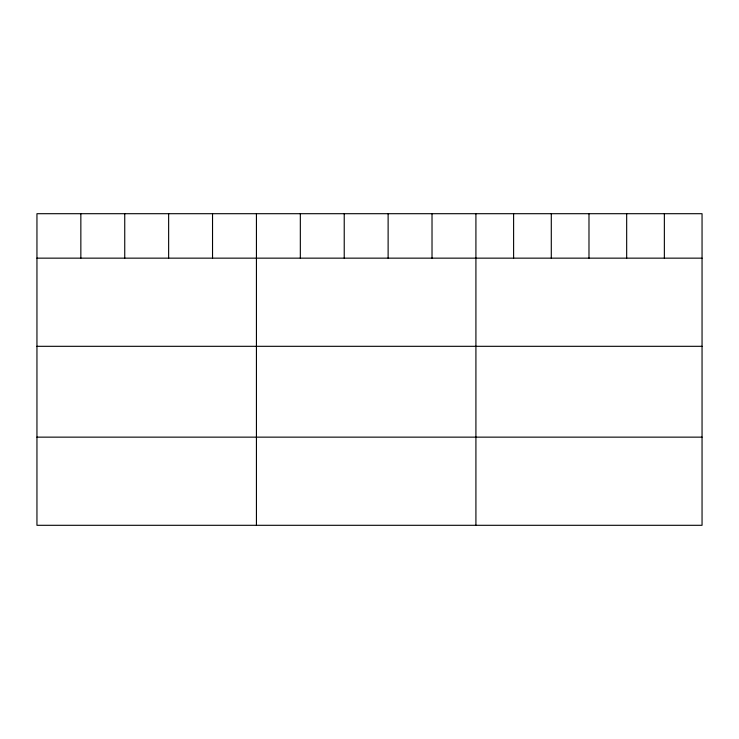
<?xml version="1.0" encoding="UTF-8"?>
<svg xmlns="http://www.w3.org/2000/svg" width="739" height="739" viewBox="0 0 739 739"><rect width="100%" height="100%" fill="white"/><g stroke="black" fill="none" stroke-linecap="round" stroke-linejoin="round"><path stroke-width="1.11" d="M702.05 258.151L702.05 525.3L36.95 525.3L36.95 213.7L702.05 213.7L702.05 258.151L36.95 258.151M36.95 346.314L702.05 346.314M36.95 437.146L702.05 437.146M664.361 213.7L664.361 258.151M626.672 213.7L626.672 258.151M588.983 213.7L588.983 258.151M551.294 213.7L551.294 258.151M513.605 213.7L513.605 258.151M475.916 213.7L475.916 525.3M432.019 213.7L432.019 258.151M388.123 213.7L388.123 258.151M344.226 213.7L344.226 258.151M300.33 213.7L300.33 258.151M256.433 213.7L256.433 525.3M212.536 213.7L212.536 258.151M168.64 213.7L168.64 258.151M124.743 213.7L124.743 258.151M80.847 213.7L80.847 258.151"/></g></svg>
